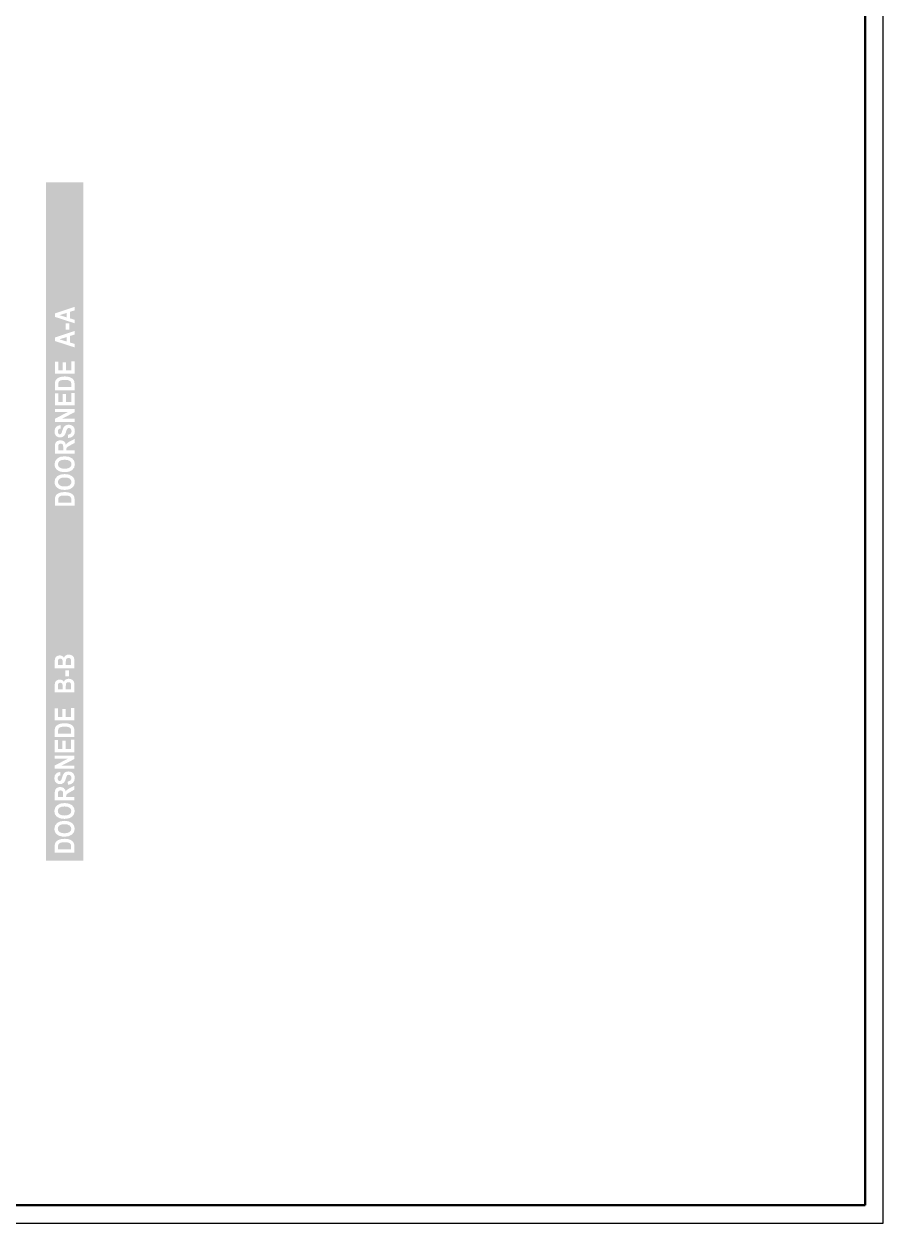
# Model space of a CAD drawing. Header units: millimetres. Extents: x -245 to 49755, y -245 to 41806.
# Drawn here: x 37720 to 49755, y -245 to 16545 of the extents above; entities that cross this region are included whole.
import ezdxf

# ---------------------------------------------------------------- set-up
doc = ezdxf.new("R2010")
doc.units = ezdxf.units.MM
doc.linetypes.add('PUNKT2_S9', pattern=[1, 0, -1])
doc.layers.add('Standard', color=7, linetype='Continuous', lineweight=25)

msp = doc.modelspace()

# ---------------------------------------------------------------- hatches: boundary and pattern name
at = {"layer": 'Standard', "linetype": 'PUNKT2_S9', "lineweight": -3}
h = msp.add_hatch(color=23, dxfattribs=at)
h.paths.add_polyline_path([(38200, 9844), (38382, 9844), (38382, 9879), (38382, 9896), (38380, 9907), (38375, 9917), (38368, 9925), (38357, 9932), (38342, 9938), (38320, 9941), (38291, 9942), (38263, 9941), (38242, 9938), (38227, 9932), (38216, 9924), (38208, 9915), (38203, 9903), (38201, 9889), (38200, 9865)])
h.paths.add_polyline_path([(38220, 10085), (38249, 10072), (38291, 10068), (38332, 10072), (38362, 10086), (38380, 10106), (38386, 10131), (38380, 10156), (38362, 10177), (38332, 10190), (38290, 10194), (38249, 10190), (38220, 10177), (38202, 10157), (38196, 10131), (38202, 10105)])
h.paths.add_polyline_path([(38291, 10317), (38332, 10321), (38362, 10335), (38380, 10355), (38386, 10380), (38380, 10405), (38362, 10426), (38332, 10439), (38290, 10443), (38249, 10439), (38220, 10426), (38202, 10406), (38196, 10380), (38202, 10354), (38220, 10334), (38249, 10321)])
h.paths.add_polyline_path([(38200, 10574), (38270, 10574), (38270, 10608), (38269, 10635), (38266, 10650), (38262, 10657), (38255, 10663), (38246, 10666), (38234, 10667), (38222, 10666), (38212, 10661), (38205, 10654), (38201, 10644), (38200, 10632), (38200, 10610)])
h.paths.add_polyline_path([(38382, 11463), (38382, 11497), (38382, 11514), (38380, 11525), (38375, 11536), (38368, 11544), (38357, 11551), (38342, 11556), (38320, 11560), (38291, 11561), (38263, 11560), (38242, 11556), (38227, 11551), (38216, 11543), (38208, 11534), (38203, 11522), (38201, 11507), (38200, 11484), (38200, 11463)])
h.paths.add_polyline_path([(38320, 12436), (38320, 12499), (38218, 12467)])
h.paths.add_polyline_path([(38218, 12129), (38320, 12098), (38320, 12161)])
h.paths.add_polyline_path([(38029, 14329), (38029, 9659), (38554, 9659), (38554, 14329)])
h.paths.add_polyline_path([(38429, 12403), (38429, 12354), (38154, 12443), (38154, 12492), (38429, 12584), (38429, 12534), (38366, 12514), (38366, 12422)], flags=16)
h.paths.add_polyline_path([(38303, 12265), (38303, 12352), (38355, 12352), (38355, 12265)], flags=16)
h.paths.add_polyline_path([(38366, 12176), (38366, 12084), (38429, 12065), (38429, 12016), (38154, 12105), (38154, 12154), (38429, 12246), (38429, 12196)], flags=16)
h.paths.add_polyline_path([(38261, 11694), (38261, 11809), (38307, 11809), (38307, 11694), (38382, 11694), (38382, 11822), (38429, 11822), (38429, 11648), (38154, 11648), (38154, 11818), (38200, 11818), (38200, 11694)], flags=16)
h.paths.add_polyline_path([(38154, 11501), (38155, 11526), (38159, 11545), (38169, 11564), (38184, 11579), (38204, 11592), (38229, 11601), (38258, 11607), (38294, 11609), (38325, 11607), (38352, 11602), (38379, 11591), (38401, 11577), (38413, 11563), (38423, 11545), (38427, 11527), (38429, 11504), (38429, 11417), (38154, 11417)], flags=16)
h.paths.add_polyline_path([(38200, 11373), (38200, 11250), (38261, 11250), (38261, 11365), (38307, 11365), (38307, 11250), (38382, 11250), (38382, 11378), (38429, 11378), (38429, 11203), (38154, 11203), (38154, 11373)], flags=16)
h.paths.add_polyline_path([(38337, 11111), (38154, 11111), (38154, 11154), (38429, 11154), (38429, 11108), (38249, 11016), (38429, 11016), (38429, 10973), (38154, 10973), (38154, 11018)], flags=16)
h.paths.add_polyline_path([(38387, 10842), (38384, 10861), (38375, 10875), (38363, 10884), (38349, 10887), (38340, 10886), (38332, 10882), (38326, 10876), (38320, 10865), (38315, 10852), (38308, 10828), (38296, 10797), (38281, 10776), (38256, 10760), (38226, 10755), (38205, 10758), (38186, 10765), (38170, 10777), (38158, 10794), (38151, 10814), (38149, 10839), (38154, 10877), (38172, 10904), (38198, 10920), (38232, 10927), (38235, 10880), (38216, 10876), (38204, 10867), (38197, 10855), (38195, 10838), (38197, 10820), (38205, 10807), (38212, 10801), (38222, 10799), (38231, 10801), (38239, 10806), (38248, 10821), (38257, 10849), (38267, 10878), (38277, 10899), (38289, 10913), (38305, 10924), (38324, 10931), (38348, 10933), (38371, 10930), (38393, 10922), (38411, 10909), (38423, 10891), (38431, 10869), (38433, 10841), (38427, 10803), (38409, 10775), (38380, 10756), (38339, 10747), (38334, 10792), (38357, 10798), (38374, 10808), (38383, 10823)], flags=16)
h.paths.add_polyline_path([(38171, 10693), (38187, 10705), (38208, 10712), (38231, 10715), (38259, 10711), (38282, 10700), (38298, 10681), (38307, 10654), (38318, 10668), (38330, 10679), (38348, 10691), (38375, 10706), (38429, 10734), (38429, 10678), (38369, 10645), (38343, 10630), (38328, 10620), (38321, 10614), (38317, 10606), (38315, 10597), (38314, 10583), (38314, 10574), (38429, 10574), (38429, 10527), (38154, 10527), (38154, 10625), (38155, 10657), (38161, 10678)], flags=16)
h.paths.add_polyline_path([(38232, 10484), (38291, 10491), (38351, 10484), (38396, 10461), (38424, 10426), (38433, 10380), (38424, 10334), (38396, 10299), (38351, 10276), (38293, 10269), (38254, 10272), (38222, 10279), (38202, 10289), (38184, 10301), (38170, 10315), (38160, 10330), (38152, 10353), (38149, 10380), (38158, 10425), (38187, 10461)], flags=16)
h.paths.add_polyline_path([(38424, 10177), (38433, 10131), (38424, 10085), (38396, 10050), (38351, 10027), (38293, 10020), (38254, 10023), (38222, 10030), (38202, 10040), (38184, 10052), (38170, 10066), (38160, 10081), (38152, 10104), (38149, 10131), (38158, 10176), (38187, 10212), (38232, 10235), (38291, 10242), (38351, 10235), (38396, 10212)], flags=16)
h.paths.add_polyline_path([(38155, 9908), (38159, 9926), (38169, 9945), (38184, 9961), (38204, 9973), (38229, 9983), (38258, 9988), (38294, 9990), (38325, 9988), (38352, 9983), (38379, 9973), (38401, 9958), (38413, 9944), (38423, 9926), (38427, 9908), (38429, 9885), (38429, 9798), (38154, 9798), (38154, 9883)], flags=16)
h = msp.add_hatch(color=23, dxfattribs=at)
h.paths.add_polyline_path([(38198, 4989), (38380, 4989), (38380, 5023), (38379, 5040), (38377, 5051), (38373, 5062), (38366, 5070), (38355, 5077), (38339, 5082), (38317, 5086), (38289, 5087), (38261, 5086), (38240, 5082), (38225, 5076), (38213, 5069), (38205, 5059), (38200, 5048), (38198, 5033), (38198, 5010)])
h.paths.add_polyline_path([(38194, 5276), (38200, 5250), (38217, 5230), (38247, 5217), (38288, 5212), (38329, 5217), (38359, 5230), (38377, 5250), (38383, 5276), (38377, 5301), (38359, 5321), (38329, 5335), (38288, 5339), (38246, 5335), (38217, 5322), (38200, 5302)])
h.paths.add_polyline_path([(38288, 5588), (38246, 5584), (38217, 5571), (38200, 5551), (38194, 5525), (38200, 5499), (38217, 5479), (38247, 5466), (38288, 5461), (38329, 5466), (38359, 5479), (38377, 5499), (38383, 5525), (38377, 5550), (38359, 5570), (38329, 5584)])
h.paths.add_polyline_path([(38232, 5812), (38219, 5810), (38209, 5806), (38202, 5798), (38199, 5788), (38198, 5777), (38198, 5754), (38198, 5718), (38267, 5718), (38267, 5753), (38267, 5780), (38264, 5794), (38260, 5802), (38252, 5807), (38243, 5811)])
h.paths.add_polyline_path([(38289, 6706), (38261, 6704), (38240, 6701), (38225, 6695), (38213, 6688), (38205, 6678), (38200, 6666), (38198, 6652), (38198, 6628), (38198, 6607), (38380, 6607), (38380, 6642), (38379, 6659), (38377, 6670), (38373, 6680), (38366, 6689), (38355, 6695), (38339, 6701), (38317, 6704)])
h.paths.add_polyline_path([(38554, 4829), (38554, 9659), (38029, 9659), (38029, 4829)])
h.paths.add_polyline_path([(38260, 7283), (38260, 7294), (38256, 7305), (38250, 7313), (38240, 7318), (38228, 7320), (38217, 7318), (38208, 7314), (38201, 7307), (38198, 7297), (38197, 7283), (38197, 7257), (38197, 7230), (38260, 7230), (38260, 7261)])
h.paths.add_polyline_path([(38367, 7322), (38357, 7327), (38344, 7328), (38332, 7327), (38323, 7323), (38315, 7317), (38310, 7309), (38307, 7294), (38306, 7268), (38306, 7230), (38380, 7230), (38380, 7273), (38379, 7294), (38378, 7305), (38374, 7314)])
h.paths.add_polyline_path([(38260, 7568), (38260, 7599), (38260, 7620), (38260, 7632), (38256, 7643), (38250, 7651), (38240, 7656), (38228, 7658), (38217, 7656), (38208, 7652), (38201, 7645), (38198, 7634), (38197, 7621), (38197, 7595), (38197, 7568)])
h.paths.add_polyline_path([(38367, 7660), (38357, 7665), (38344, 7666), (38332, 7665), (38323, 7661), (38315, 7655), (38310, 7647), (38307, 7632), (38306, 7606), (38306, 7568), (38380, 7568), (38380, 7611), (38379, 7632), (38378, 7643), (38374, 7652)])
h.paths.add_polyline_path([(38154, 7654), (38158, 7667), (38165, 7678), (38175, 7688), (38188, 7696), (38203, 7701), (38220, 7703), (38239, 7701), (38256, 7694), (38270, 7684), (38280, 7670), (38290, 7689), (38305, 7703), (38324, 7711), (38346, 7714), (38365, 7712), (38383, 7707), (38399, 7698), (38411, 7687), (38420, 7673), (38424, 7656), (38426, 7636), (38426, 7600), (38426, 7522), (38151, 7522), (38151, 7614), (38152, 7637)], flags=16)
h.paths.add_polyline_path([(38300, 7496), (38353, 7496), (38353, 7410), (38300, 7410)], flags=16)
h.paths.add_polyline_path([(38158, 7329), (38165, 7340), (38175, 7350), (38188, 7358), (38203, 7363), (38220, 7365), (38239, 7363), (38256, 7356), (38270, 7346), (38280, 7333), (38290, 7351), (38305, 7365), (38324, 7373), (38346, 7376), (38365, 7374), (38383, 7369), (38399, 7360), (38411, 7349), (38420, 7335), (38424, 7318), (38426, 7298), (38426, 7262), (38426, 7184), (38151, 7184), (38151, 7276), (38152, 7300), (38154, 7316)], flags=16)
h.paths.add_polyline_path([(38198, 6839), (38259, 6839), (38259, 6954), (38305, 6954), (38305, 6839), (38380, 6839), (38380, 6967), (38426, 6967), (38426, 6793), (38151, 6793), (38151, 6963), (38198, 6963)], flags=16)
h.paths.add_polyline_path([(38182, 6724), (38202, 6737), (38226, 6746), (38256, 6751), (38291, 6753), (38323, 6752), (38350, 6746), (38377, 6736), (38398, 6722), (38411, 6708), (38420, 6689), (38425, 6671), (38426, 6648), (38426, 6561), (38151, 6561), (38151, 6646), (38152, 6671), (38156, 6689), (38166, 6708)], flags=16)
h.paths.add_polyline_path([(38198, 6518), (38198, 6394), (38259, 6394), (38259, 6509), (38305, 6509), (38305, 6394), (38380, 6394), (38380, 6522), (38426, 6522), (38426, 6348), (38151, 6348), (38151, 6518)], flags=16)
h.paths.add_polyline_path([(38426, 6299), (38426, 6252), (38247, 6160), (38426, 6160), (38426, 6117), (38151, 6117), (38151, 6162), (38335, 6256), (38151, 6256), (38151, 6299)], flags=16)
h.paths.add_polyline_path([(38381, 5968), (38384, 5986), (38381, 6006), (38373, 6020), (38360, 6029), (38346, 6031), (38337, 6030), (38330, 6027), (38323, 6020), (38318, 6010), (38313, 5997), (38306, 5973), (38293, 5941), (38278, 5921), (38253, 5905), (38223, 5900), (38203, 5902), (38184, 5910), (38168, 5922), (38156, 5938), (38149, 5959), (38146, 5983), (38152, 6021), (38169, 6048), (38196, 6065), (38230, 6071), (38232, 6025), (38214, 6020), (38202, 6012), (38195, 6000), (38192, 5983), (38195, 5965), (38202, 5951), (38210, 5946), (38219, 5944), (38228, 5946), (38236, 5951), (38245, 5966), (38254, 5993), (38264, 6023), (38274, 6043), (38286, 6058), (38302, 6069), (38322, 6075), (38346, 6078), (38369, 6075), (38390, 6067), (38408, 6053), (38421, 6036), (38428, 6013), (38431, 5986), (38425, 5948), (38407, 5919), (38377, 5901), (38337, 5891), (38331, 5936), (38355, 5943), (38371, 5953)], flags=16)
h.paths.add_polyline_path([(38228, 5860), (38256, 5856), (38279, 5844), (38296, 5825), (38305, 5799), (38316, 5813), (38328, 5824), (38345, 5835), (38372, 5850), (38426, 5878), (38426, 5823), (38366, 5789), (38340, 5774), (38326, 5765), (38319, 5758), (38314, 5751), (38312, 5741), (38311, 5728), (38311, 5718), (38426, 5718), (38426, 5672), (38151, 5672), (38151, 5769), (38153, 5801), (38159, 5823), (38169, 5838), (38185, 5849), (38205, 5857)], flags=16)
h.paths.add_polyline_path([(38393, 5444), (38349, 5421), (38290, 5414), (38252, 5416), (38220, 5424), (38200, 5433), (38182, 5445), (38168, 5459), (38157, 5475), (38149, 5498), (38146, 5524), (38156, 5570), (38184, 5605), (38229, 5628), (38289, 5636), (38348, 5628), (38393, 5606), (38421, 5570), (38431, 5525), (38421, 5479)], flags=16)
h.paths.add_polyline_path([(38157, 5226), (38149, 5249), (38146, 5275), (38156, 5321), (38184, 5356), (38229, 5379), (38289, 5387), (38348, 5379), (38393, 5357), (38421, 5321), (38431, 5276), (38421, 5230), (38393, 5195), (38349, 5172), (38290, 5164), (38252, 5167), (38220, 5175), (38200, 5184), (38182, 5196), (38168, 5210)], flags=16)
h.paths.add_polyline_path([(38151, 4943), (38151, 5027), (38152, 5052), (38156, 5071), (38166, 5089), (38182, 5105), (38202, 5118), (38226, 5127), (38256, 5133), (38291, 5135), (38323, 5133), (38350, 5128), (38377, 5117), (38398, 5103), (38411, 5089), (38420, 5071), (38425, 5053), (38426, 5030), (38426, 4943)], flags=16)

# ---------------------------------------------------------------- linework, layer by layer
at = {"layer": 'Standard', "color": 7, "linetype": 'Continuous', "lineweight": 25}
for p, q in [((49755, -245), (49755, 41806)), ((-245, -245), (49755, -245))]:
    msp.add_line(p, q, dxfattribs=at)
at = {"layer": 'Standard', "color": 30, "linetype": 'Continuous', "lineweight": 50}
for p, q in [((49505, 5), (49505, 41556)), ((5, 5), (49505, 5))]:
    msp.add_line(p, q, dxfattribs=at)

doc.saveas('drawing.dxf')
